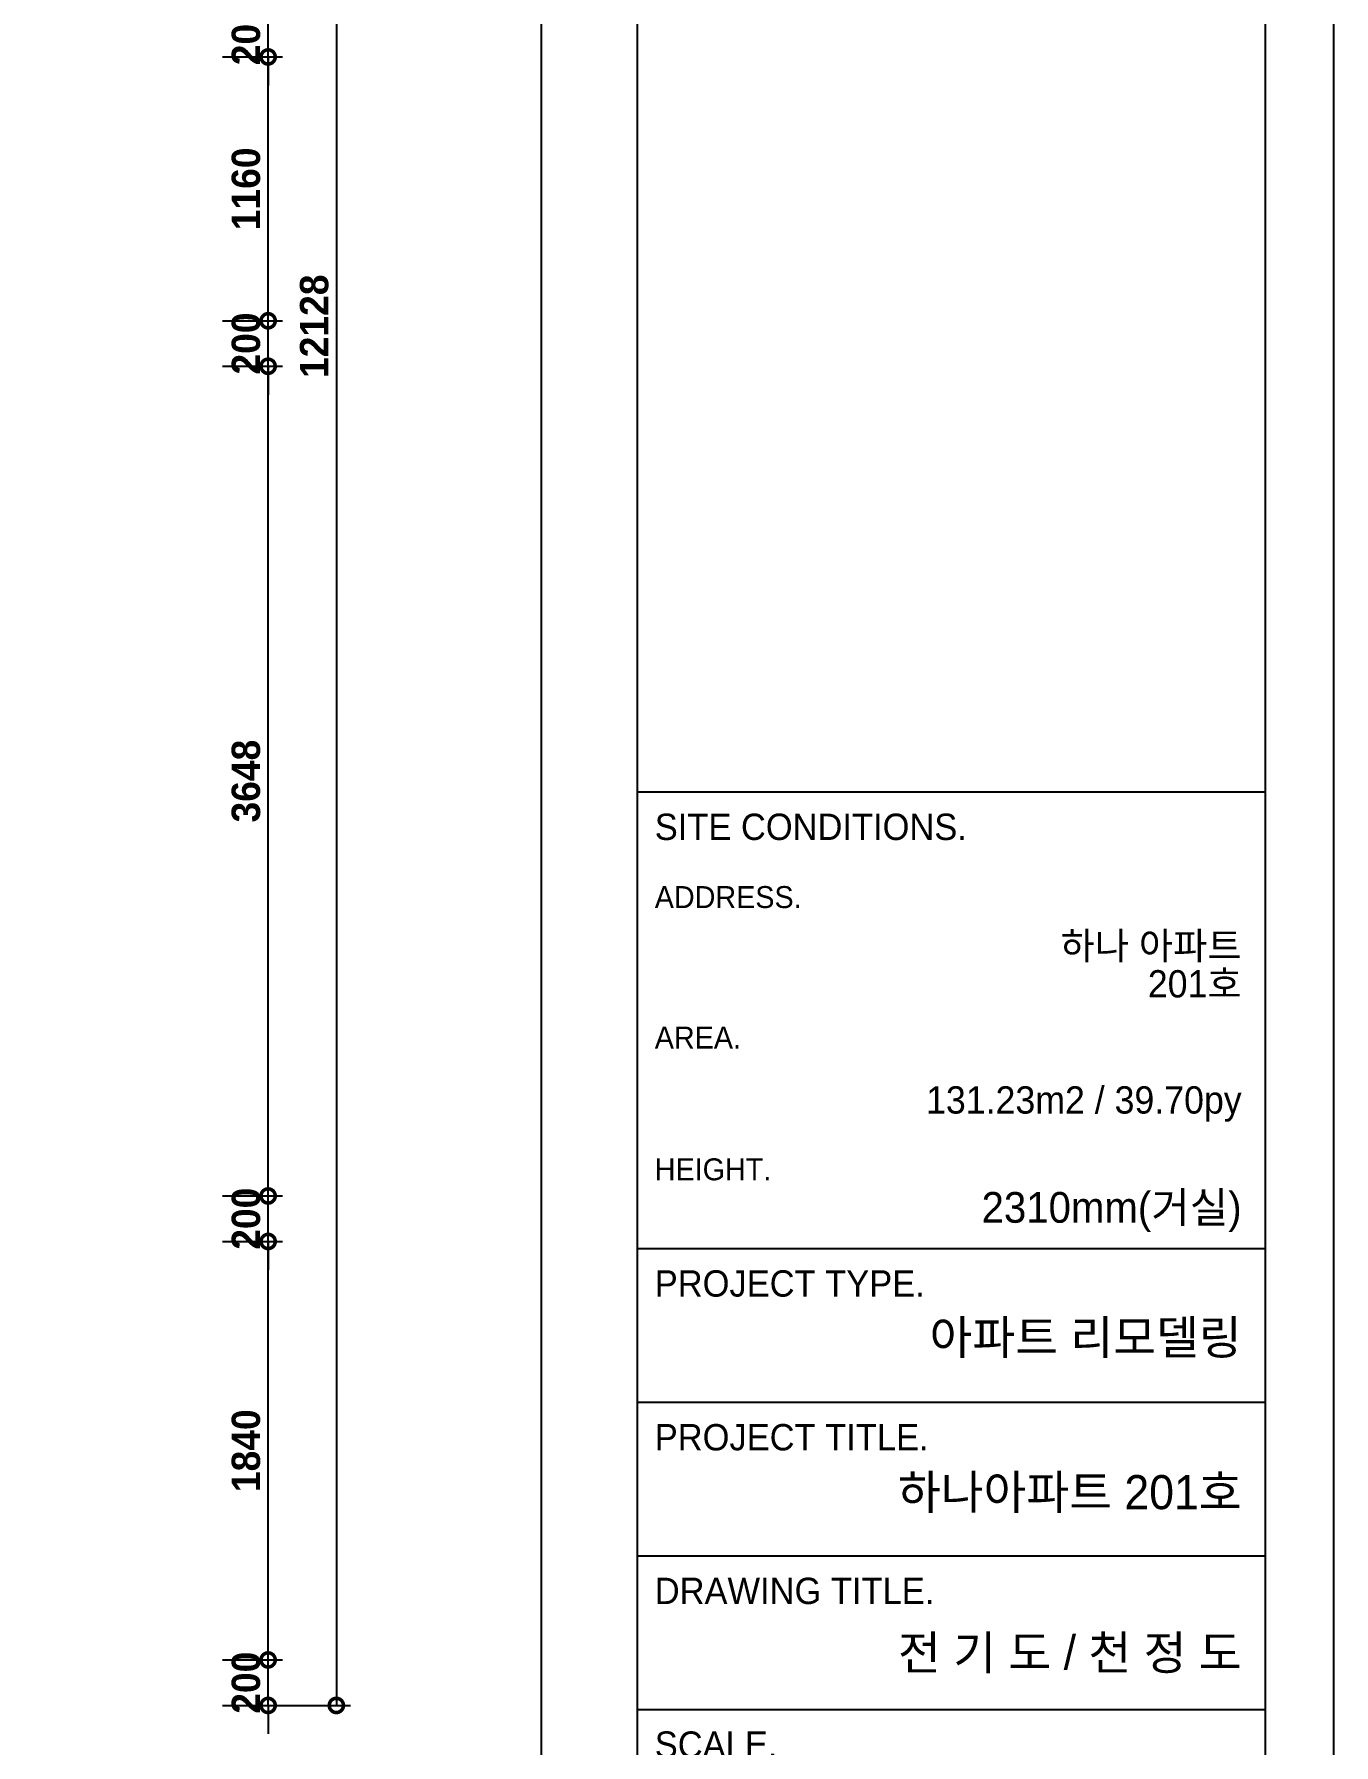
# Model space of a CAD drawing. Header units: inches. Extents: x 4138 to 127072, y -26315 to 43858.
# Drawn here: x 75824 to 81538, y 8452 to 15973 of the extents above; entities that cross this region are included whole.
import ezdxf
from ezdxf.enums import TextEntityAlignment as Align

# ---------------------------------------------------------------- set-up
doc = ezdxf.new("R2010")
doc.units = ezdxf.units.IN
doc.header["$LTSCALE"] = 50
doc.header["$MEASUREMENT"] = 0
for name, color, linetype in [('07-DIM', 5, 'Continuous'), ('07-DIM WAL', 5, 'Continuous'), ('FORM(YOURNAME)-11', 1, 'Continuous')]:
    doc.layers.add(name, color=color, linetype=linetype)
doc.styles.add('YOURNAME', font='HY울릉도M.TTF')
doc.styles.add('넥슨고딕', font='')
doc.styles.get('넥슨고딕').set_extended_font_data('NEXON Lv1 Gothic Bold', bold=True)
doc.dimstyles.new('50', dxfattribs={"dimscale": 50, "dimtxt": 2.5, "dimasz": 2.5, "dimexe": 1.25, "dimexo": 2, "dimtad": 1, "dimdec": 0, "dimtxsty": '넥슨고딕', "dimblk": 'DOTSMALL', "dimcen": 2.5, "dimclrd": 1, "dimclre": 1, "dimclrt": 2, "dimadec": 0, "dimazin": 0, "dimtfac": 1, "dimtdec": 0, "dimtix": 1, "dimtmove": 0, "dimatfit": 3, "dimldrblk": 'DOTSMALL', "dimfxl": 1.25, "dimarcsym": 0})

# ---------------------------------------------------------------- blocks, each defined once
blk = doc.blocks.new('FORM-PLAN')
at = {"layer": 'Defpoints', "color": 158}
blk.add_line((1346, 54915), (1346, -2085), dxfattribs=at)
for points in [[(-71444, -2285), (10556, -2285), (10556, 55115), (-71444, 55115)], [(-69444, 53115), (-64, 53115), (-64, 1215), (-69444, 1215)]]:
    blk.add_lwpolyline(points, close=True, dxfattribs=at)
at = {"layer": 'FORM(YOURNAME)-11', "color": 14}
for p, q in [((1346, 20344), (10556, 20344)), ((1346, 13651), (10556, 13651)), ((1346, 11398), (10556, 11398)), ((1346, 9146), (10556, 9146)), ((1346, 6893), (10556, 6893))]:
    blk.add_line(p, q, dxfattribs=at)
at = {"layer": 'FORM(YOURNAME)-11', "color": 250}
blk.add_lwpolyline([(-72444, -3285), (11556, -3285), (11556, 56115), (-72444, 56115)], close=True, dxfattribs=at)
at = {"layer": 'FORM(YOURNAME)-11', "color": 14, "style": 'YOURNAME'}
for s, height, p in [('SITE CONDITIONS.', 386.14, (1603, 19829)), ('PROJECT TYPE.', 386.14, (1603, 13136)), ('PROJECT TITLE.', 386.14, (1603, 10883)), ('DRAWING TITLE.', 386.14, (1603, 8631)), ('SCALE.', 386.1, (1603, 6378))]:
    blk.add_text(s, height=height, dxfattribs=at).set_placement(p, align=Align.MIDDLE_LEFT)
at = {"layer": 'FORM(YOURNAME)-11', "color": 251, "style": 'YOURNAME'}
for s, p in [('ADDRESS.', (1603, 18799)), ('AREA.', (1603, 16740)), ('HEIGHT.', (1603, 14809))]:
    blk.add_text(s, height=321.8, dxfattribs=at).set_placement(p, align=Align.MIDDLE_LEFT)
at = {"layer": 'FORM(YOURNAME)-11', "color": 3, "style": 'YOURNAME'}
for tag, height, p in [('1', 450, (9905, 18188)), ('2', 450, (9905, 17544)), ('3', 450, (9905, 16257)), ('4', 450, (9905, 14326)), ('5', 515, (9905, 12009)), ('6', 515, (9905, 9757)), ('7', 515, (9905, 7504)), ('8', 515, (9905, 5252)), ('9', 515, (9905, 2999)), ('10', 515, (5655, 811)), ('11', 515, (9905, 747)), ('12', 515, (5655, -1441)), ('13', 515, (9905, -1441))]:
    blk.add_attdef(tag, text='', height=height, dxfattribs=at).set_placement(p, align=Align.MIDDLE_RIGHT)
blk = doc.blocks.new('_DOTSMALL')
at = {"color": 0, "linetype": 'ByBlock', "const_width": 0.5}
blk.add_lwpolyline([(-0.0625, 0, 1), (0.0625, 0, 1)], format="xyb", close=True, dxfattribs=at)
blk = doc.blocks.new('*D36')
at = {"layer": '07-DIM', "color": 1, "lineweight": -2, "transparency": 16777216}
for p, q in [((76852.4, 8825), (76852.4, 8950)), ((76652.4, 8825), (76914.9, 8825)), ((76852.4, 8625), (76852.4, 8825)), ((76652.4, 8625), (76914.9, 8625)), ((76852.4, 8625), (76852.4, 8500))]:
    blk.add_line(p, q, dxfattribs=at)
at = {"layer": 'Defpoints', "color": 0, "transparency": 16777216}
for p in [(76552.4, 8825), (76852.4, 8825), (76552.4, 8625)]:
    blk.add_point(p, dxfattribs=at)
at = {"layer": '07-DIM', "color": 1, "lineweight": -2, "transparency": 16777216, "xscale": 125, "yscale": 125, "zscale": 125}
for p, rotation in [((76852.4, 8825), 270), ((76852.4, 8625), 90)]:
    blk.add_blockref('_DOTSMALL', p, dxfattribs=dict(at, rotation=rotation))
at = {"layer": '07-DIM', "color": 2, "transparency": 16777216, "insert": (76755.5, 8725), "char_height": 125, "attachment_point": 5, "rotation": 90, "style": '넥슨고딕'}
blk.add_mtext('200', dxfattribs=at)
blk = doc.blocks.new('*D37')
at = {"layer": '07-DIM', "color": 1, "lineweight": -2, "transparency": 16777216}
for p, q in [((76652.4, 10665), (76914.9, 10665)), ((76852.4, 8825), (76852.4, 10665)), ((76652.4, 8825), (76914.9, 8825))]:
    blk.add_line(p, q, dxfattribs=at)
at = {"layer": 'Defpoints', "color": 0, "transparency": 16777216}
for p in [(76552.4, 10665), (76852.4, 10665), (76552.4, 8825)]:
    blk.add_point(p, dxfattribs=at)
at = {"layer": '07-DIM', "color": 1, "lineweight": -2, "transparency": 16777216, "xscale": 125, "yscale": 125, "zscale": 125}
for p, rotation in [((76852.4, 10665), 90), ((76852.4, 8825), 270)]:
    blk.add_blockref('_DOTSMALL', p, dxfattribs=dict(at, rotation=rotation))
at = {"layer": '07-DIM', "color": 2, "transparency": 16777216, "insert": (76755.5, 9745), "char_height": 125, "attachment_point": 5, "rotation": 90, "style": '넥슨고딕'}
blk.add_mtext('1840', dxfattribs=at)
blk = doc.blocks.new('*D38')
at = {"layer": '07-DIM', "color": 1, "lineweight": -2, "transparency": 16777216}
for p, q in [((76852.4, 10865), (76852.4, 10990)), ((76652.4, 10865), (76914.9, 10865)), ((76852.4, 10665), (76852.4, 10865)), ((76652.4, 10665), (76914.9, 10665)), ((76852.4, 10665), (76852.4, 10540))]:
    blk.add_line(p, q, dxfattribs=at)
at = {"layer": 'Defpoints', "color": 0, "transparency": 16777216}
for p in [(76552.4, 10865), (76852.4, 10865), (76552.4, 10665)]:
    blk.add_point(p, dxfattribs=at)
at = {"layer": '07-DIM', "color": 1, "lineweight": -2, "transparency": 16777216, "xscale": 125, "yscale": 125, "zscale": 125}
for p, rotation in [((76852.4, 10865), 270), ((76852.4, 10665), 90)]:
    blk.add_blockref('_DOTSMALL', p, dxfattribs=dict(at, rotation=rotation))
at = {"layer": '07-DIM', "color": 2, "transparency": 16777216, "insert": (76755.5, 10765), "char_height": 125, "attachment_point": 5, "rotation": 90, "style": '넥슨고딕'}
blk.add_mtext('200', dxfattribs=at)
blk = doc.blocks.new('*D39')
at = {"layer": '07-DIM', "color": 1, "lineweight": -2, "transparency": 16777216}
for p, q in [((76652.4, 14513), (76914.9, 14513)), ((76852.4, 10865), (76852.4, 14513)), ((76652.4, 10865), (76914.9, 10865))]:
    blk.add_line(p, q, dxfattribs=at)
at = {"layer": 'Defpoints', "color": 0, "transparency": 16777216}
for p in [(76552.4, 14513), (76852.4, 14513), (76552.4, 10865)]:
    blk.add_point(p, dxfattribs=at)
at = {"layer": '07-DIM', "color": 1, "lineweight": -2, "transparency": 16777216, "xscale": 125, "yscale": 125, "zscale": 125}
for p, rotation in [((76852.4, 14513), 90), ((76852.4, 10865), 270)]:
    blk.add_blockref('_DOTSMALL', p, dxfattribs=dict(at, rotation=rotation))
at = {"layer": '07-DIM', "color": 2, "transparency": 16777216, "insert": (76755.5, 12689), "char_height": 125, "attachment_point": 5, "rotation": 90, "style": '넥슨고딕'}
blk.add_mtext('3648', dxfattribs=at)
blk = doc.blocks.new('*D40')
at = {"layer": '07-DIM', "color": 1, "lineweight": -2, "transparency": 16777216}
for p, q in [((76852.4, 14713), (76852.4, 14838)), ((76652.4, 14713), (76914.9, 14713)), ((76852.4, 14513), (76852.4, 14713)), ((76652.4, 14513), (76914.9, 14513)), ((76852.4, 14513), (76852.4, 14388))]:
    blk.add_line(p, q, dxfattribs=at)
at = {"layer": 'Defpoints', "color": 0, "transparency": 16777216}
for p in [(76552.4, 14713), (76852.4, 14713), (76552.4, 14513)]:
    blk.add_point(p, dxfattribs=at)
at = {"layer": '07-DIM', "color": 1, "lineweight": -2, "transparency": 16777216, "xscale": 125, "yscale": 125, "zscale": 125}
for p, rotation in [((76852.4, 14713), 270), ((76852.4, 14513), 90)]:
    blk.add_blockref('_DOTSMALL', p, dxfattribs=dict(at, rotation=rotation))
at = {"layer": '07-DIM', "color": 2, "transparency": 16777216, "insert": (76755.5, 14613), "char_height": 125, "attachment_point": 5, "rotation": 90, "style": '넥슨고딕'}
blk.add_mtext('200', dxfattribs=at)
blk = doc.blocks.new('*D41')
at = {"layer": '07-DIM', "color": 1, "lineweight": -2, "transparency": 16777216}
for p, q in [((76652.4, 15873), (76914.9, 15873)), ((76852.4, 14713), (76852.4, 15873)), ((76652.4, 14713), (76914.9, 14713))]:
    blk.add_line(p, q, dxfattribs=at)
at = {"layer": 'Defpoints', "color": 0, "transparency": 16777216}
for p in [(76552.4, 15873), (76852.4, 15873), (76552.4, 14713)]:
    blk.add_point(p, dxfattribs=at)
at = {"layer": '07-DIM', "color": 1, "lineweight": -2, "transparency": 16777216, "xscale": 125, "yscale": 125, "zscale": 125}
for p, rotation in [((76852.4, 15873), 90), ((76852.4, 14713), 270)]:
    blk.add_blockref('_DOTSMALL', p, dxfattribs=dict(at, rotation=rotation))
at = {"layer": '07-DIM', "color": 2, "transparency": 16777216, "insert": (76755.5, 15293), "char_height": 125, "attachment_point": 5, "rotation": 90, "style": '넥슨고딕'}
blk.add_mtext('1160', dxfattribs=at)
blk = doc.blocks.new('*D42')
at = {"layer": '07-DIM', "color": 1, "lineweight": -2, "transparency": 16777216}
for p, q in [((76852.4, 16073), (76852.4, 16198)), ((76652.4, 16073), (76914.9, 16073)), ((76852.4, 15873), (76852.4, 16073)), ((76652.4, 15873), (76914.9, 15873)), ((76852.4, 15873), (76852.4, 15748))]:
    blk.add_line(p, q, dxfattribs=at)
at = {"layer": 'Defpoints', "color": 0, "transparency": 16777216}
for p in [(76552.4, 16073), (76852.4, 16073), (76552.4, 15873)]:
    blk.add_point(p, dxfattribs=at)
at = {"layer": '07-DIM', "color": 1, "lineweight": -2, "transparency": 16777216, "xscale": 125, "yscale": 125, "zscale": 125}
for p, rotation in [((76852.4, 16073), 270), ((76852.4, 15873), 90)]:
    blk.add_blockref('_DOTSMALL', p, dxfattribs=dict(at, rotation=rotation))
at = {"layer": '07-DIM', "color": 2, "transparency": 16777216, "insert": (76755.5, 15973), "char_height": 125, "attachment_point": 5, "rotation": 90, "style": '넥슨고딕'}
blk.add_mtext('200', dxfattribs=at)
blk = doc.blocks.new('*D72')
at = {"layer": '07-DIM', "color": 1, "lineweight": -2, "transparency": 16777216}
for p, q in [((76652.4, 20753), (77214.9, 20753)), ((77152.4, 20753), (77152.4, 8625)), ((76652.4, 8625), (77214.9, 8625))]:
    blk.add_line(p, q, dxfattribs=at)
at = {"layer": 'Defpoints', "color": 0, "transparency": 16777216}
for p in [(76552.4, 20753), (76552.4, 8625), (77152.4, 8625)]:
    blk.add_point(p, dxfattribs=at)
at = {"layer": '07-DIM', "color": 1, "lineweight": -2, "transparency": 16777216, "xscale": 125, "yscale": 125, "zscale": 125}
for p, rotation in [((77152.4, 20753), 90), ((77152.4, 8625), 270)]:
    blk.add_blockref('_DOTSMALL', p, dxfattribs=dict(at, rotation=rotation))
at = {"layer": '07-DIM', "color": 2, "transparency": 16777216, "insert": (77055.5, 14689), "char_height": 125, "attachment_point": 5, "rotation": 90, "style": '넥슨고딕'}
blk.add_mtext('12128', dxfattribs=at)

msp = doc.modelspace()

# ---------------------------------------------------------------- block references
at = {"layer": '07-DIM WAL'}
ref = msp.add_blockref('FORM-PLAN', (78071.7, 6539.4), dxfattribs=dict(at, xscale=0.3, yscale=0.3, zscale=0.3))
ref.add_attrib('4', '2310mm(거실)', dxfattribs={"layer": 'FORM(YOURNAME)-11', "color": 3, "height": 135, "style": 'YOURNAME'}).set_placement((81133.2, 10814.8), align=Align.MIDDLE_RIGHT)
ref.add_attrib('3', '131.23m2 / 39.70py', dxfattribs={"layer": 'FORM(YOURNAME)-11', "color": 3, "height": 120, "style": 'YOURNAME'}).set_placement((81133.2, 11287.2), align=Align.MIDDLE_RIGHT)
ref.add_attrib('2', '201호', dxfattribs={"layer": 'FORM(YOURNAME)-11', "color": 3, "height": 120, "style": 'YOURNAME'}).set_placement((81133.2, 11797.8), align=Align.MIDDLE_RIGHT)
ref.add_attrib('1', '하나 아파트', dxfattribs={"layer": 'FORM(YOURNAME)-11', "color": 3, "height": 120, "style": 'YOURNAME'}).set_placement((81133.2, 11965), align=Align.MIDDLE_RIGHT)
ref.add_attrib('5', '아파트 리모델링', dxfattribs={"layer": 'FORM(YOURNAME)-11', "color": 3, "height": 150, "style": 'YOURNAME'}).set_placement((81133.2, 10243.5), align=Align.MIDDLE_RIGHT)
ref.add_attrib('6', '하나아파트 201호', dxfattribs={"layer": 'FORM(YOURNAME)-11', "color": 3, "height": 150, "style": 'YOURNAME'}).set_placement((81133.2, 9562.7), align=Align.MIDDLE_RIGHT)
ref.add_attrib('7', '전 기 도 / 천 정 도', dxfattribs={"layer": 'FORM(YOURNAME)-11', "color": 3, "height": 150, "style": 'YOURNAME'}).set_placement((81133.2, 8857.3), align=Align.MIDDLE_RIGHT)

# ---------------------------------------------------------------- dimensions: what is measured, and where the dimension line sits
at = {"layer": '07-DIM'}
for base, p1, p2, picture, middle in [((77152.4, 8625), (76552.4, 20753), (76552.4, 8625), '*D72', (77055.5, 14689)), ((76852.4, 16073), (76552.4, 15873), (76552.4, 16073), '*D42', (76755.5, 15973)), ((76852.4, 15873), (76552.4, 14713), (76552.4, 15873), '*D41', (76755.5, 15293)), ((76852.4, 14713), (76552.4, 14513), (76552.4, 14713), '*D40', (76755.5, 14613)), ((76852.4, 14513), (76552.4, 10865), (76552.4, 14513), '*D39', (76755.5, 12689)), ((76852.4, 10865), (76552.4, 10665), (76552.4, 10865), '*D38', (76755.5, 10765)), ((76852.4, 10665), (76552.4, 8825), (76552.4, 10665), '*D37', (76755.5, 9745)), ((76852.4, 8825), (76552.4, 8625), (76552.4, 8825), '*D36', (76755.5, 8725))]:
    dim = msp.add_linear_dim(base=base, p1=p1, p2=p2, angle=270, dimstyle='50', dxfattribs=at)
    dim.commit()
    dim.dimension.update_dxf_attribs({"geometry": picture, "text_midpoint": middle})

doc.saveas('drawing.dxf')
